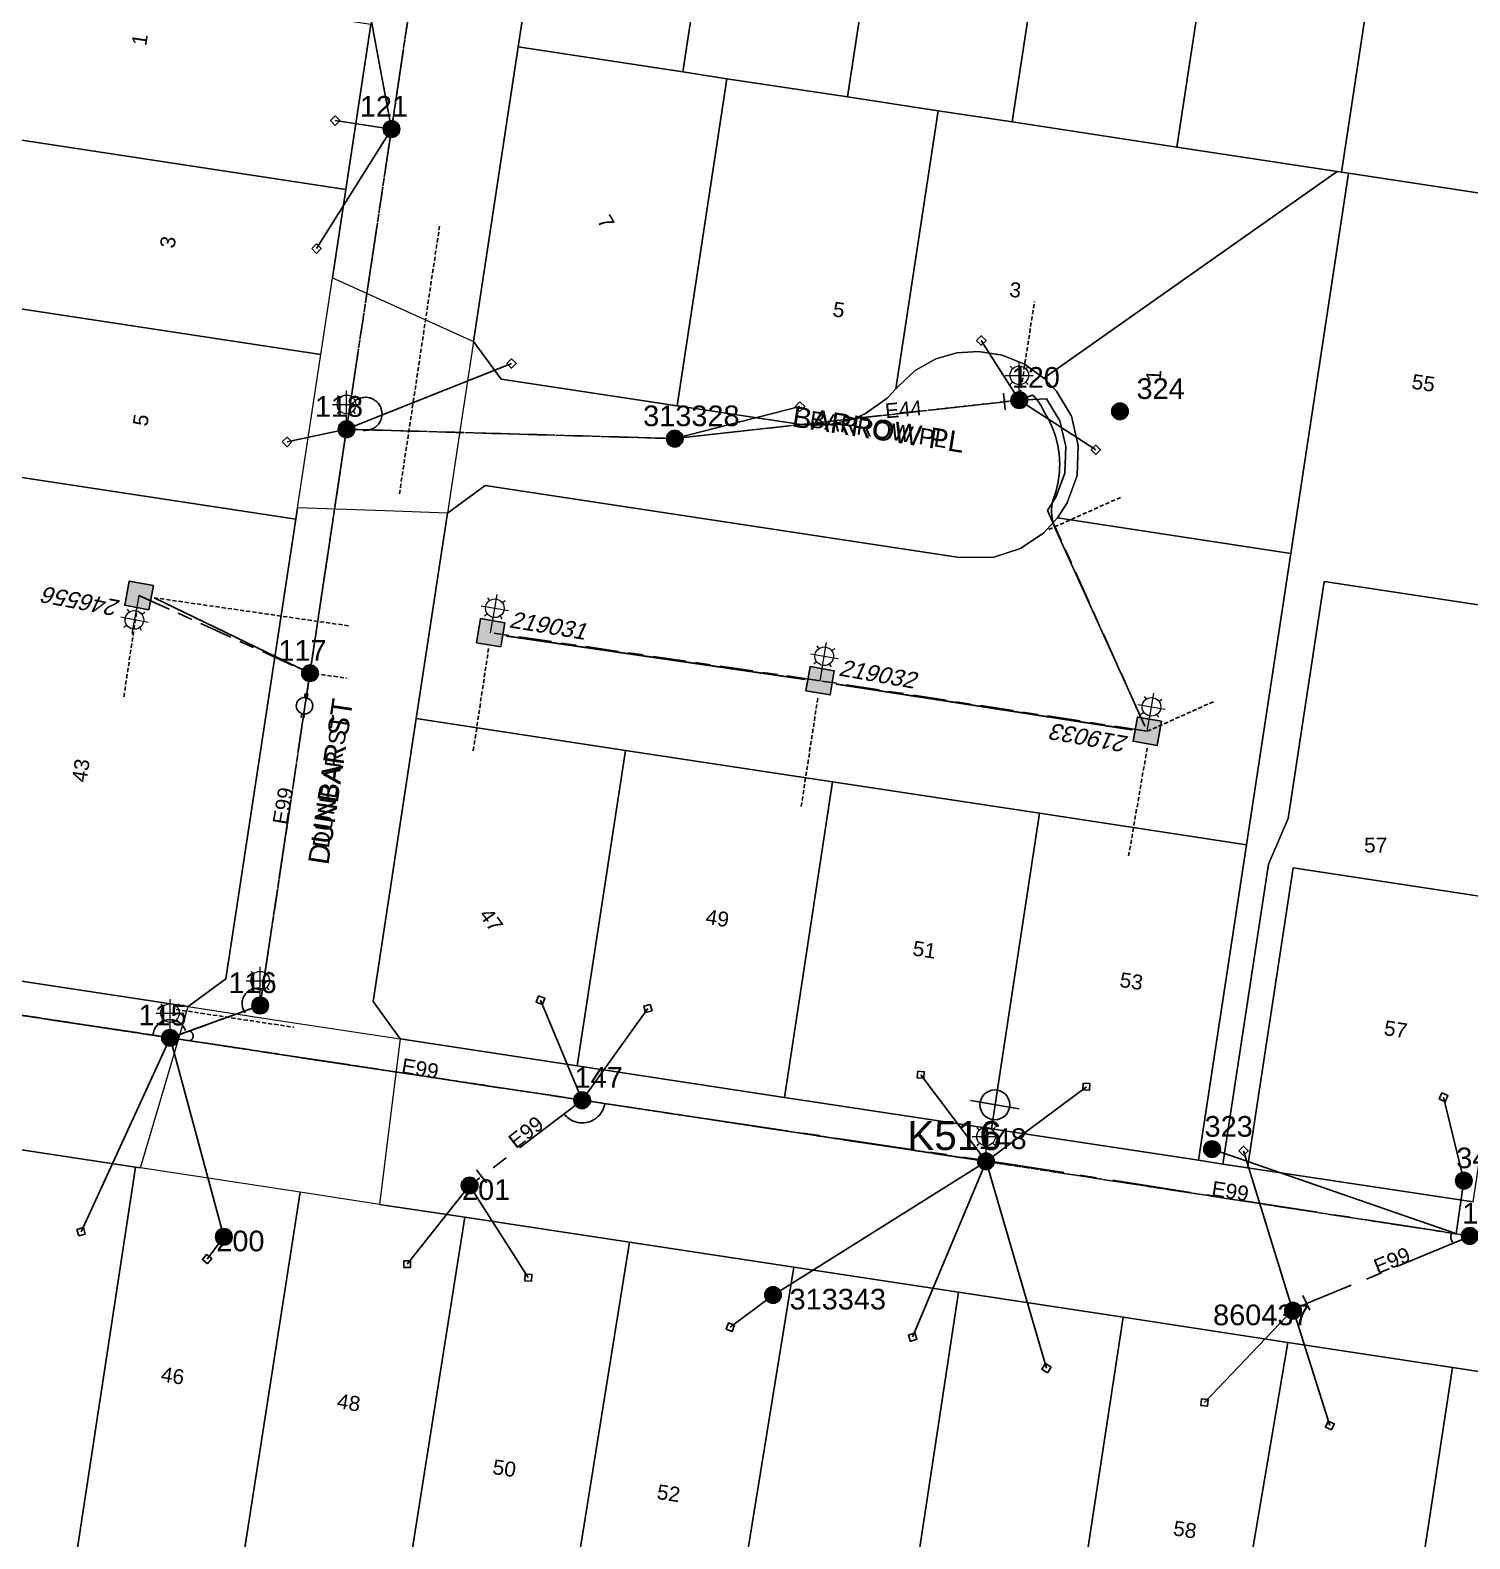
# Model space of a CAD drawing. Header units: metres. Extents: x 277548 to 280124, y 6243677 to 6246862.
# Drawn here: x 278942.4 to 279116.3, y 6245269 to 6245451.4 of the extents above; entities that cross this region are included whole.
import ezdxf
from ezdxf.enums import TextEntityAlignment as Align

# ---------------------------------------------------------------- set-up
doc = ezdxf.new("R2010")
doc.units = ezdxf.units.M
for name, pattern in [('Cable Exist OH', [1, 1, 0]), ('Cable Exist UG', [8.2, 4, -1.2, 1.8, -1.2]), ('DASHED', [0.75, 0.5, -0.25]), ('IECLCENT', [15.5, 9.5, -2, 2, -2])]:
    doc.linetypes.add(name, pattern=pattern)
doc.layers.get('0').update_dxf_attribs({"color": 6})
doc.layers.add('Cadastre Land Parcels_SP_EXT', color=9, linetype='Continuous', lineweight=5)
doc.layers.add('Cadastre Roads_SP_EXT', color=94, linetype='Continuous', lineweight=15)
for name, color, linetype in [('Equip_SP_HV_EXT', 7, 'Continuous'), ('Equip_SP_LV_EXT', 7, 'Continuous'), ('Equip_SP_SL_EXT', 7, 'Continuous'), ('Mains_LV_EXT', 7, 'Continuous'), ('Mains_SL_EXT', 7, 'Continuous'), ('Notes_HV_MISC', 7, 'Continuous'), ('Notes_LV_MISC', 7, 'Continuous'), ('Notes_SP_MISC', 7, 'Continuous'), ('Services_SP_EXT', 7, 'Continuous'), ('SupportsOH_SP_TR_HV_LV_SL_EXT', 7, 'Continuous'), ('SupportsUG_SP_LV_SL_EXT', 7, 'Continuous')]:
    doc.layers.add(name, color=color, linetype=linetype)
doc.layers.add('UNKNOWN_FEATURES', color=1, linetype='DASHED', plot=False)
doc.styles.add('COLUMN_LABEL', font='arial.ttf')
doc.styles.add('HVSW_LABEL', font='arial.ttf')
doc.styles.add('POLE_LABEL', font='arial.ttf')
doc.styles.get("Standard").update_dxf_attribs({"font": 'arial.ttf'})

# ---------------------------------------------------------------- blocks, each defined once
blk = doc.blocks.new('COLUMN_EXT')
blk.add_hatch(color=256).paths.add_polyline_path([(-1.49, 1.48), (-1.49, -1.49), (1.48, -1.49), (1.48, 1.48)])
blk.add_lwpolyline([(-1.49, -1.49), (1.48, -1.49), (1.48, 1.48), (-1.49, 1.48)], close=True)
at = {"style": 'COLUMN_LABEL', "oblique": 15, "flags": 8}
blk.add_attdef('ASSET_NUM', text='', height=2, dxfattribs=at).set_placement((2, 2), align=Align.MIDDLE_LEFT)
at = {"flags": 9}
for tag, style, p in [('STRUCTURE_PLANT_NUMBER', 'POLE_LABEL', (1.81, 0.03)), ('STREET_CODE', 'COLUMN_LABEL', (1.81, -0.2))]:
    blk.add_attdef(tag, text='', height=0.2, dxfattribs=dict(at, style=style)).set_placement(p, align=Align.MIDDLE_LEFT)
for tag, p in [('COLUMN_TYPE', (1.81, -0.4)), ('OWNED_BY', (1.81, -0.6)), ('STATE', (1.81, -0.8)), ('USAGE', (1.81, -1)), ('STREETNAME', (1.81, -1.6)), ('SUBURB', (1.81, -1.8)), ('LEGEND', (1.81, -1.2)), ('LOCATION', (1.81, -1.4)), ('NOTES', (1.81, -2))]:
    blk.add_attdef(tag, text='', height=0.2, dxfattribs=at).set_placement(p, align=Align.MIDDLE_LEFT)
at = {"flags": 1}
blk.add_attdef('Z', (1.81, -2.35), '', height=0.2, dxfattribs=at)
blk = doc.blocks.new('LV_OH_LINKS_OPEN_EXT')
for p, q in [((-0.17, 4.97), (-0.17, 5.46)), ((0.17, 4.97), (0.17, 5.46)), ((-0.17, 3), (-0.17, 2.5)), ((0.17, 3), (0.17, 2.5))]:
    blk.add_line(p, q)
blk.add_lwpolyline([(0, 2.99, 1), (0, 4.98, 1)], format="xyb", close=True)
at = {"flags": 9}
for tag, p in [('ACTUAL_STATUS', (0, 0)), ('CONSTRUCTED_VOLTAGE', (0, -0.2)), ('OPERATING_VOLTAGE', (0, -0.6)), ('ORIENTATION', (0, -0.8)), ('OWNED_BY', (0, -1)), ('STATE', (0, -1.2)), ('SWITCH_TYPE', (0, -1.4)), ('NO_PHASES', (0, -0.4)), ('USAGE', (0, -1.6)), ('LEGEND', (0, -1.8)), ('NOTES', (0, -2))]:
    blk.add_attdef(tag, text='', height=0.2, dxfattribs=at).set_placement(p, align=Align.MIDDLE_LEFT)
at = {"flags": 1}
blk.add_attdef('Z', (0, 0), '', height=0.2, dxfattribs=at)
blk = doc.blocks.new('*U75')
at = {"lineweight": 15}
for p, q in [((-1.46, 5.46), (-1.06, 5.06)), ((0, 1.75), (0, 6.25)), ((1.46, 5.46), (1.06, 5.06)), ((-2.25, 4), (2.25, 4)), ((-1.46, 2.54), (-1.06, 2.94)), ((0, 0), (0, 2.5)), ((1.46, 2.54), (1.06, 2.94))]:
    blk.add_line(p, q, dxfattribs=at)
blk.add_circle((0, 4), 1.5, dxfattribs=at)
for tag, p, height, flags in [('OPERATING_VOLTAGE', (0.98, -1.65), 0.2, 9), ('ORIENTATION', (0.98, -1.85), 0.2, 9), ('OWNED_BY', (0.98, -2.05), 0.2, 9), ('STATE', (0.98, -2.25), 0.2, 9), ('CONSTRUCTED_VOLTAGE', (0.98, -0.65), 0.2, 9), ('CONTROL_TYPE', (0.98, -0.85), 0.2, 9), ('LANTERN_PURPOSE', (0.98, -1.05), 0.2, 9), ('LANTERN_TYPE', (0.98, -1.25), 0.2, 9), ('NO_PHASES', (0.98, -1.45), 0.2, 9), ('USAGE', (0.98, -2.45), 0.2, 9), ('LNUMBER', (2.18, -3.25), 2.5, 8), ('CEXIST', (0.98, -2.65), 0.2, 9), ('CNEW', (0.98, -2.85), 0.2, 9), ('CNUMBER', (0.98, -3.05), 0.2, 9), ('CREMOVE', (0.98, -3.25), 0.2, 9), ('CREPLACE', (0.98, -3.45), 0.2, 9), ('LKINGHEIGHT', (0.98, -3.65), 0.2, 9), ('LBRACKET', (0.98, -3.85), 0.2, 9), ('LBRACKETVOCAB', (0.98, -4.05), 0.2, 9), ('LCATEGORY', (0.98, -4.25), 0.2, 9), ('LCHARGE1', (0.98, -4.45), 0.2, 9), ('LCHARGE1PERCENT', (0.98, -4.65), 0.2, 9), ('LCHARGE2', (0.98, -4.85), 0.2, 9), ('LCHARGE2PERCENT', (0.98, -5.05), 0.2, 9), ('LCHARGE3', (0.98, -5.25), 0.2, 9), ('LCHARGE3PERCENT', (0.98, -5.45), 0.2, 9), ('LEXIST', (0.98, -5.65), 0.2, 9), ('LLAMP', (0.98, -5.85), 0.2, 9), ('LLAMPVOCAB', (0.98, -6.05), 0.2, 9), ('LMAST', (0.98, -6.25), 0.2, 9), ('LMASTVOCAB', (0.98, -6.45), 0.2, 9), ('LNEW', (0.98, -6.65), 0.2, 9), ('LANTNUMBER', (0.98, -6.85), 0.2, 9), ('LOUTREACH', (0.98, -7.25), 0.2, 9), ('LOUTREACHVOCAB', (0.98, -7.45), 0.2, 9), ('STREETNAME', (0.98, -9.25), 0.2, 9), ('SUBURB', (0.98, -9.45), 0.2, 1), ('LRATECODE', (0.98, -7.65), 0.2, 9), ('LREMOVE', (0.98, -7.85), 0.2, 9), ('LREPLACE', (0.98, -8.05), 0.2, 9), ('LTYPE', (0.98, -8.25), 0.2, 9), ('LTYPEVOCAB', (0.98, -8.45), 0.2, 9), ('LEGEND', (0.98, -8.65), 0.2, 9), ('LOCATION', (0.98, -8.85), 0.2, 9), ('NOTES', (0.98, -9.05), 0.2, 9)]:
    blk.add_attdef(tag, p, '', height=height, dxfattribs=dict(flags=flags))
blk = doc.blocks.new('CCP_EXT')
at = {"flags": 9}
for tag, p in [('STATE', (0, -1.8)), ('LIFE_SUPPORT', (0, -1.6)), ('NOTES', (0, -2))]:
    blk.add_attdef(tag, text='', height=0.2, dxfattribs=at).set_placement(p, align=Align.MIDDLE_LEFT)
blk.add_wipeout([(0, 0.57), (0.57, 0), (0, -0.57), (-0.57, 0)])
blk.add_lwpolyline([(-0.57, 0), (0, 0.57), (0.57, 0), (0, -0.57), (-0.57, 0)])
at = {"flags": 1}
blk.add_attdef('Z', (0, 0), '', height=0.2, dxfattribs=at)
at = {"flags": 9}
for tag, p in [('CCP_TYPE', (0, 0)), ('CONSTRUCTED_VOLTAGE', (0, -0.2)), ('OPERATING_VOLTAGE', (0, -0.6)), ('ORIENTATION', (0, -0.8)), ('OWNED_BY', (0, -1)), ('NO_PHASES', (0, -0.4)), ('USAGE', (0, -1.2)), ('LEGEND', (0, -1.4))]:
    blk.add_attdef(tag, text='', height=0.2, dxfattribs=at).set_placement(p, align=Align.MIDDLE_LEFT)
blk = doc.blocks.new('POLE_EXT')
blk.add_hatch(color=256).paths.add_polyline_path([(-1, 0, 1), (1, 0, 1)])
blk.add_lwpolyline([(-1, 0, 1), (1, 0, 1)], format="xyb", close=True)
for tag, height, flags, p in [('pNumber', 2.5, 8, (-17.84, 2.07)), ('OWNED_BY', 0.2, 9, (1.35, -0.4)), ('SPECIAL_USE', 0.2, 9, (1.35, -0.8)), ('STATE', 0.2, 9, (1.35, -1)), ('cLV', 0.2, 9, (1.35, -1.4)), ('hDepth', 0.2, 9, (1.35, -1.6)), ('hDia', 0.2, 9, (1.35, -1.8)), ('PARENT', 0.2, 9, (1.35, -0.6)), ('USAGE', 0.2, 9, (1.35, -1.2)), ('cHV', 0.2, 9, (1.35, -2)), ('cLinedev', 0.2, 9, (1.35, -3.4)), ('LBRACKET', 0.2, 9, (1.35, -2.2)), ('LExisting', 0.2, 9, (1.35, -2.4)), ('LANTNUMBER', 0.2, 9, (1.35, -2.6)), ('LOther', 0.2, 9, (1.35, -2.8)), ('LRemove', 0.2, 9, (1.35, -3)), ('LEGEND', 0.2, 9, (1.35, -3.2)), ('LOCATION', 0.2, 9, (1.35, -3.6)), ('pExisting', 0.2, 9, (1.35, -3.8)), ('pFooting', 0.2, 9, (1.35, -4.4)), ('pNew', 0.2, 9, (1.35, -4.6)), ('pRelocate', 0.2, 9, (1.35, -5)), ('pRemove', 0.2, 9, (1.35, -5.2)), ('pReplace', 0.2, 9, (1.35, -5.4)), ('PFNUMBER', 0.2, 9, (1.35, -4)), ('NEWPFNUMBER', 0.2, 9, (1.35, -4.2)), ('pStay', 0.2, 9, (1.35, -5.6)), ('pType', 0.2, 9, (1.35, -5.8)), ('cspan', 0.2, 9, (1.35, -6)), ('STREETNAME', 0.2, 9, (1.35, -6.2)), ('SUBURB', 0.2, 9, (1.35, -6.4)), ('OPERATED_BY', 0.2, 9, (1.36, -7.01)), ('NOTES', 0.2, 9, (1.35, -6.6)), ('MAINTAINED_BY', 0.2, 9, (1.36, -6.81))]:
    blk.add_attdef(tag, text='', height=height, dxfattribs=dict(flags=flags)).set_placement(p, align=Align.MIDDLE_LEFT)
at = {"style": 'POLE_LABEL'}
for tag, height, flags, p in [('ASSET_NUM', 2.5, 8, (2, 2)), ('STRUCTURE_PLANT_NUMBER', 0.2, 9, (1.35, 0.03)), ('STREET_CODE', 0.2, 9, (1.35, -0.2))]:
    blk.add_attdef(tag, text='', height=height, dxfattribs=dict(at, flags=flags)).set_placement(p, align=Align.MIDDLE_LEFT)
at = {"flags": 1}
blk.add_attdef('Z', (1.35, -7.33), '', height=0.2, dxfattribs=at)
blk = doc.blocks.new('HV_ABS_CLOSED_EXT')
blk.add_line((-3, 6.87), (3, 6.87))
blk.add_circle((0, 6.87), 1.8)
at = {"style": 'HVSW_LABEL'}
for tag, height, flags, p in [('ASSET_NUM', 3.5, 8, (2, 2)), ('STREET_CODE', 0.2, 9, (0, -0.2))]:
    blk.add_attdef(tag, text='', height=height, dxfattribs=dict(at, flags=flags)).set_placement(p, align=Align.MIDDLE_LEFT)
at = {"flags": 1}
blk.add_attdef('Z', (0, 0), '', height=0.2, dxfattribs=at)
at = {"flags": 9}
for tag, p in [('ACTUAL_STATUS', (0, -0.4)), ('CONSTRUCTED_VOLTAGE', (0, -0.6)), ('OPERATING_VOLTAGE', (0, -1)), ('ORIENTATION', (0, -1.2)), ('OWNED_BY', (0, -1.4)), ('STATE', (0, -1.6)), ('SWITCH_TYPE', (0, -1.8)), ('NO_PHASES', (0, -0.8)), ('STREETNAME', (0, -2.6)), ('SUBURB', (0, -2.8)), ('USAGE', (0, -2)), ('LEGEND', (0, -2.2)), ('LOCATION', (0, -2.4)), ('NOTES', (0, -3))]:
    blk.add_attdef(tag, text='', height=0.2, dxfattribs=at).set_placement(p, align=Align.MIDDLE_LEFT)
blk = doc.blocks.new('End Shackle_EXT')
at = {"flags": 9}
for tag, p in [('USAGE', (0, -1.4)), ('NOTES', (0, -1.6))]:
    blk.add_attdef(tag, text='', height=0.2, dxfattribs=at).set_placement(p, align=Align.MIDDLE_LEFT)
blk.add_wipeout([(0, 0.25), (1.81, 0.25), (1.82, -0.25), (0, -0.25)])
blk.add_line((1.81, -1), (1.81, 1))
at = {"flags": 1}
blk.add_attdef('Z', (0, 0), '', height=0.2, dxfattribs=at)
at = {"flags": 9}
for tag, p in [('CONNECTOR_TYPE', (0, 0)), ('CONSTRUCTED_VOLTAGE', (0, -0.2)), ('OPERATING_VOLTAGE', (0, -0.6)), ('ORIENTATION', (0, -0.8)), ('OWNED_BY', (0, -1)), ('STATE', (0, -1.2)), ('NO_PHASES', (0, -0.4))]:
    blk.add_attdef(tag, text='', height=0.2, dxfattribs=at).set_placement(p, align=Align.MIDDLE_LEFT)

msp = doc.modelspace()

# ---------------------------------------------------------------- linework, layer by layer
at = {"layer": 'Cadastre Land Parcels_SP_EXT', "linetype": 'Continuous'}
for points in [[(279028.74902, 6245495.83097), (279012.80498, 6245498.255), (279008.24896, 6245494.90198), (279001.33199, 6245449.41704), (279021.22997, 6245446.392), (279028.74902, 6245495.83097)], [(279048.644, 6245492.80797), (279028.74902, 6245495.83097), (279021.22997, 6245446.392), (279026.54697, 6245445.58296), (279041.12503, 6245443.36899), (279048.644, 6245492.80797)], [(279068.53897, 6245489.78399), (279048.644, 6245492.80797), (279041.12503, 6245443.36899), (279052.08296, 6245441.70198), (279061.02001, 6245440.34502), (279068.53897, 6245489.78399)], [(279088.42998, 6245486.76301), (279068.53897, 6245489.78399), (279061.02001, 6245440.34502), (279080.91499, 6245437.32104), (279088.42998, 6245486.76301)], [(279100.80997, 6245434.29503), (279108.32496, 6245483.73797), (279088.42998, 6245486.76301), (279080.91499, 6245437.32104), (279100.28801, 6245434.374), (279100.80997, 6245434.29503)], [(279109.36101, 6245483.58003), (279108.32496, 6245483.73797), (279100.80997, 6245434.29503), (279101.67501, 6245434.16403), (279120.70601, 6245431.27599), (279128.22003, 6245480.71099), (279109.36101, 6245483.58003)], [(278980.50501, 6245432.192), (278983.538, 6245452.13698), (278963.17503, 6245455.23198), (278942.90499, 6245458.31496), (278935.58098, 6245459.42998), (278932.54799, 6245439.48598), (278980.50501, 6245432.192)], [(279021.22997, 6245446.392), (279001.33199, 6245449.41704), (278995.91799, 6245413.819), (278999.27101, 6245409.26501), (279020.53002, 6245406.03203), (279026.54697, 6245445.58296), (279021.22997, 6245446.392)], [(279041.12503, 6245443.36899), (279026.54697, 6245445.58296), (279020.53002, 6245406.03203), (279035.50602, 6245403.75402), (279038.64404, 6245403.67497), (279041.80299, 6245404.41802), (279043.28998, 6245405.09297), (279045.89703, 6245406.95502), (279046.967, 6245408.08197), (279052.08296, 6245441.70198), (279041.12503, 6245443.36899)], [(279061.02001, 6245440.34502), (279052.08296, 6245441.70198), (279046.967, 6245408.08197), (279047.18297, 6245408.33796), (279049.30199, 6245410.28101), (279051.80798, 6245411.69097), (279054.32696, 6245412.45002), (279056.95398, 6245412.61502), (279059.81401, 6245412.16099), (279062.49499, 6245411.06699), (279064.85798, 6245409.39097), (279100.28801, 6245434.374), (279080.91499, 6245437.32104), (279061.02001, 6245440.34502)], [(278977.47202, 6245412.24897), (278978.88004, 6245421.51003), (278980.50501, 6245432.192), (278932.54799, 6245439.48598), (278929.51403, 6245419.54101), (278977.47202, 6245412.24897)], [(279100.80997, 6245434.29503), (279100.28801, 6245434.374), (279064.85798, 6245409.39097), (279066.36096, 6245407.79904), (279068.17699, 6245404.79803), (279068.99398, 6245401.24997), (279068.86996, 6245397.61199), (279067.66104, 6245394.31798), (279066.49001, 6245392.46803), (279094.68296, 6245388.18399), (279101.67501, 6245434.16403), (279100.80997, 6245434.29503)], [(279120.70601, 6245431.27599), (279101.67501, 6245434.16403), (279094.68296, 6245388.18399), (279089.32602, 6245352.96303), (279083.51498, 6245314.82198), (279086.49099, 6245314.36398), (279092.004, 6245350.62301), (279094.35798, 6245356.13303), (279098.71799, 6245384.808), (279127.48298, 6245380.43501), (279134.88401, 6245429.11997), (279120.70601, 6245431.27599)], [(278977.47202, 6245412.24897), (278929.51403, 6245419.54101), (278926.48299, 6245399.60601), (278974.44, 6245392.31398), (278974.64997, 6245393.694), (278977.47202, 6245412.24897)], [(278974.44, 6245392.31398), (278926.48299, 6245399.60601), (278917.43296, 6245340.08696), (278961.43302, 6245333.391), (278965.98896, 6245336.74304), (278974.44, 6245392.31398)], [(279094.68296, 6245388.18399), (279066.49001, 6245392.46803), (279064.84102, 6245390.65597), (279062.02904, 6245388.78103), (279058.78803, 6245387.72103), (279054.67102, 6245387.69003), (278997.32098, 6245396.41296), (278992.76602, 6245393.06004), (278988.98803, 6245368.22099), (279014.27704, 6245364.37596), (279039.29302, 6245360.572), (279064.30996, 6245356.76699), (279089.32602, 6245352.96303), (279094.68296, 6245388.18399)], [(279086.49099, 6245314.36398), (279089.45596, 6245313.91304), (279094.97004, 6245350.17199), (279122.25104, 6245346.02398), (279126.15799, 6245371.72002), (279127.48298, 6245380.43501), (279098.71799, 6245384.808), (279094.35798, 6245356.13303), (279092.004, 6245350.62301), (279086.49099, 6245314.36398)], [(279014.27704, 6245364.37596), (278988.98803, 6245368.22099), (278983.78701, 6245334.02902), (278987.07996, 6245329.47901), (279008.47297, 6245326.22802), (279014.27704, 6245364.37596)], [(279033.49098, 6245322.42397), (279039.29302, 6245360.572), (279014.27704, 6245364.37596), (279008.47297, 6245326.22802), (279033.49098, 6245322.42397)], [(279058.50704, 6245318.61896), (279064.30996, 6245356.76699), (279039.29302, 6245360.572), (279033.49098, 6245322.42397), (279058.50704, 6245318.61896)], [(279083.51498, 6245314.82198), (279089.32602, 6245352.96303), (279064.30996, 6245356.76699), (279058.50704, 6245318.61896), (279083.51498, 6245314.82198)], [(279122.25104, 6245346.02398), (279094.97004, 6245350.17199), (279089.45596, 6245313.91304), (279116.73502, 6245309.772), (279122.25104, 6245346.02398)], [(278955.082, 6245313.97204), (278935.19002, 6245316.99399), (278926.37902, 6245267.54998), (278927.65304, 6245267.26697), (278947.52302, 6245264.24599), (278955.082, 6245313.97204)], [(278955.671, 6245313.88203), (278955.082, 6245313.97204), (278947.52302, 6245264.24599), (278947.88598, 6245264.24104), (278967.23303, 6245261.24798), (278974.97503, 6245310.94798), (278955.671, 6245313.88203)], [(278994.86701, 6245307.92197), (278984.57096, 6245309.48801), (278974.97503, 6245310.94798), (278967.23303, 6245261.24798), (278967.415, 6245261.22201), (278987.01203, 6245258.24202), (278994.86701, 6245307.92197)], [(279014.75898, 6245304.90002), (278994.86701, 6245307.92197), (278987.01203, 6245258.24202), (278987.30697, 6245258.19803), (279006.79103, 6245255.23403), (279014.75898, 6245304.90002)], [(279034.65096, 6245301.87604), (279014.75898, 6245304.90002), (279006.79103, 6245255.23403), (279007.19798, 6245255.17202), (279026.571, 6245252.22701), (279034.65096, 6245301.87604)], [(279054.54196, 6245298.85197), (279034.65096, 6245301.87604), (279026.571, 6245252.22701), (279027.09004, 6245252.14698), (279046.34903, 6245249.21999), (279046.98299, 6245249.12601), (279054.54196, 6245298.85197)], [(279066.87399, 6245246.103), (279074.43403, 6245295.82799), (279054.54196, 6245298.85197), (279046.98299, 6245249.12601), (279066.129, 6245246.212), (279066.87399, 6245246.103)], [(279085.90799, 6245243.20596), (279094.326, 6245292.80401), (279074.43403, 6245295.82799), (279066.87399, 6245246.103), (279085.90799, 6245243.20596)], [(279114.21798, 6245289.77898), (279094.326, 6245292.80401), (279085.90799, 6245243.20596), (279086.76597, 6245243.07496), (279105.68699, 6245240.19903), (279106.659, 6245240.05301), (279114.21798, 6245289.77898)], [(279126.55098, 6245237.03), (279134.10996, 6245286.755), (279114.21798, 6245289.77898), (279106.659, 6245240.05301), (279125.46599, 6245237.19103), (279126.55098, 6245237.03)]]:
    msp.add_lwpolyline(points, close=True, dxfattribs=at)
at = {"layer": 'Cadastre Roads_SP_EXT', "linetype": 'Continuous'}
for points in [[(279012.80497, 6245498.255), (278997.81798, 6245500.54097), (278987.10296, 6245502.17701), (278990.45602, 6245497.62202), (278986.78003, 6245473.44497), (278983.53797, 6245452.13697), (278980.50502, 6245432.19197), (278978.88002, 6245421.50998), (278988.813, 6245417.02696), (278995.91799, 6245413.81899), (279001.33202, 6245449.41698), (279008.24901, 6245494.90203), (279012.80497, 6245498.255)], [(279020.53004, 6245406.03201), (278999.27096, 6245409.26497), (278995.91799, 6245413.81899), (278994.35198, 6245403.50603), (278992.76601, 6245393.05999), (278997.321, 6245396.41304), (279054.67099, 6245387.69002), (279058.78798, 6245387.72102), (279062.02897, 6245388.78104), (279064.84098, 6245390.65604), (279066.49, 6245392.46798), (279067.66103, 6245394.31799), (279068.87002, 6245397.61197), (279068.994, 6245401.24999), (279068.177, 6245404.79803), (279066.36099, 6245407.79901), (279064.85802, 6245409.39099), (279062.49496, 6245411.06703), (279059.814, 6245412.16096), (279056.95404, 6245412.61503), (279054.32703, 6245412.44998), (279051.80802, 6245411.691), (279049.302, 6245410.28102), (279047.18301, 6245408.33803), (279046.96702, 6245408.08203), (279045.89701, 6245406.95498), (279043.28996, 6245405.09297), (279041.80298, 6245404.41796), (279038.64402, 6245403.67504), (279035.50599, 6245403.75399), (279020.53004, 6245406.03201)], [(278992.76601, 6245393.05999), (278985.21198, 6245393.32402), (278974.65, 6245393.69402), (278974.44001, 6245392.31398), (278965.98897, 6245336.743), (278961.43301, 6245333.391), (278972.12604, 6245331.75999), (278987.08, 6245329.47897), (278983.78699, 6245334.02901), (278988.98802, 6245368.22099), (278992.76601, 6245393.05999)], [(278884.191, 6245345.10202), (278879.24703, 6245345.85297), (278877.37698, 6245335.94003), (278875.51399, 6245326.06798), (278895.40601, 6245323.04404), (278915.29803, 6245320.01904), (278935.19004, 6245316.99403), (278955.08197, 6245313.97203), (278955.67097, 6245313.88196), (278958.56996, 6245323.69997), (278961.43301, 6245333.391), (278917.43299, 6245340.08696), (278884.191, 6245345.10202)]]:
    msp.add_lwpolyline(points, close=True, dxfattribs=at)
msp.add_lwpolyline([(279116.735, 6245309.77204), (279089.45603, 6245313.91296), (279086.49099, 6245314.36402), (279083.515, 6245314.82198), (279058.50699, 6245318.61904), (279033.49103, 6245322.42404), (279008.47304, 6245326.22799), (278987.08, 6245329.47897), (278985.83304, 6245319.54801), (278984.57097, 6245309.48796), (278984.57097, 6245309.48796), (278994.86698, 6245307.92203), (279014.759, 6245304.90003), (279034.65101, 6245301.876), (279054.54197, 6245298.85197), (279074.43399, 6245295.82803), (279094.32601, 6245292.804), (279114.21802, 6245289.779), (279134.11004, 6245286.75497)], dxfattribs=at)
at = {"layer": 'Mains_SL_EXT', "linetype": 'Cable Exist OH'}
for points in [[(278976.16298, 6245373.703), (278980.58102, 6245403.19901)], [(278970.14603, 6245333.53001), (278976.16298, 6245373.703)], [(278850.10771, 6245346.29931), (278914.47346, 6245336.42137), (278959.32233, 6245329.6284)], [(278959.32233, 6245329.6284), (278970.14595, 6245333.52993)]]:
    msp.add_lwpolyline(points, dxfattribs=at)
at = {"layer": 'Mains_SL_EXT', "linetype": 'Cable Exist UG'}
for points in [[(278955.50497, 6245383.09796), (278976.16298, 6245373.703)], [(279037.80604, 6245372.79202), (278997.997, 6245378.59501)], [(279077.34598, 6245366.67697), (279037.80604, 6245372.79202)]]:
    msp.add_lwpolyline(points, dxfattribs=at)
at = {"layer": 'Notes_HV_MISC', "linetype": 'Cable Exist OH'}
msp.add_lwpolyline([(278914.40998, 6245336.4107), (278959.25885, 6245329.61781)], dxfattribs=at)
at = {"layer": 'Notes_HV_MISC', "linetype": 'Continuous'}
msp.add_lwpolyline([(278961.10998, 6245330.51535, 0.810465952), (278957.19533, 6245329.89867)], format="xyb", dxfattribs=at)
at = {"layer": 'Notes_LV_MISC', "linetype": 'IECLCENT'}
for points in [[(278986.01598, 6245439.48799), (278994.75604, 6245497.84304)], [(278980.58102, 6245403.19901), (278976.16298, 6245373.703)], [(278980.58102, 6245403.19893), (279020.25201, 6245402.06939)], [(278976.16298, 6245373.703), (278970.14603, 6245333.53001)], [(278914.40982, 6245336.41061), (278959.25885, 6245329.61773)], [(278959.25885, 6245329.61773), (278970.14595, 6245333.52993)], [(278959.25885, 6245329.61773), (279009.05085, 6245322.07468)], [(279009.05076, 6245322.07477), (279057.75477, 6245314.80332), (279057.87548, 6245314.7848)]]:
    msp.add_lwpolyline(points, dxfattribs=at)
for points in [[(278982.57804, 6245403.08297, 2.577901132), (278980.87698, 6245405.17703)], [(278970.44305, 6245335.50902, 0.751053919), (278968.34998, 6245332.65104)], [(278961.59648, 6245329.26361, 0.933081434), (278961.4184, 6245330.43562)], [(279006.88074, 6245320.40261, 0.651392227), (279011.78908, 6245321.64462)], [(279114.14807, 6245306.00794, 0.37387008), (279114.42714, 6245304.73716)]]:
    msp.add_lwpolyline(points, format="xyb", dxfattribs=at)
at = {"layer": 'Notes_SP_MISC', "linetype": 'IECLCENT', "ltscale": 0.5, "const_width": 0.2, "flags": 128}
for points in [[(279064.87061, 6245405.32863, 0.097904704), (279063.49856, 6245407.3395)], [(279065.9572, 6245394.64451, 0.241999911), (279064.87056, 6245405.32868)], [(279066.13362, 6245391.38512, -0.15638368), (279065.94609, 6245394.62435)]]:
    msp.add_lwpolyline(points, format="xyb", dxfattribs=at)
for points in [[(279076.45741, 6245368.62483), (279066.13362, 6245391.38512)], [(278957.32795, 6245382.82218), (278976.16404, 6245373.70356)], [(278999.87879, 6245378.2037), (279036.03005, 6245372.94895)], [(279039.74294, 6245372.38926), (279075.53842, 6245366.85669)]]:
    msp.add_lwpolyline(points, dxfattribs=at)
at = {"layer": 'Services_SP_EXT'}
msp.add_lwpolyline([(278982.16897, 6245460.34215), (278986.01596, 6245439.48799)], dxfattribs=at)
at = {"layer": 'UNKNOWN_FEATURES'}
for points in [[(278986.9783, 6245395.38124), (278991.85975, 6245427.97401)], [(279065.44945, 6245391.07839), (279074.357, 6245395.07151)], [(278957.32793, 6245382.82217), (278981.06488, 6245379.40164)], [(278955.18862, 6245380.9878), (278953.64494, 6245370.68084)], [(278997.74964, 6245376.69958), (278995.87768, 6245364.16933)], [(278976.05574, 6245373.75596), (278980.56095, 6245373.10679)], [(279037.53039, 6245370.67409), (279035.51171, 6245357.47416)], [(279077.34589, 6245366.67711), (279085.45584, 6245370.31267)], [(279077.33312, 6245364.64526), (279075.09011, 6245351.6155)], [(278959.98839, 6245333.05046), (278974.2107, 6245330.89622)]]:
    msp.add_lwpolyline(points, dxfattribs=at)

# ---------------------------------------------------------------- block references
at = {"layer": 'Equip_SP_LV_EXT', "rotation": 170.4345722187042}
msp.add_blockref('LV_OH_LINKS_OPEN_EXT', (278976.16301, 6245373.70302), dxfattribs=at)
at = {"layer": 'Equip_SP_SL_EXT', "xscale": 0.75, "yscale": 0.75, "zscale": 0.75}
for p in [(279061.87387, 6245406.71507), (278980.581, 6245403.19902), (278970.14599, 6245333.53004), (278959.25882, 6245329.61783), (279057.85956, 6245314.68234)]:
    msp.add_blockref('*U75', p, dxfattribs=at)
for p, rotation in [((278955.50504, 6245383.098), 169.3673013177081), ((278997.99699, 6245378.59501), 350.3617221594456), ((279037.80603, 6245372.79204), 350.3617221594456), ((279077.34601, 6245366.67699), 350.3617221594456)]:
    msp.add_blockref('*U75', p, dxfattribs=dict(at, rotation=rotation))
at = {"layer": 'SupportsOH_SP_TR_HV_LV_SL_EXT'}
ref = msp.add_blockref('POLE_EXT', (278986.01602, 6245439.48797), dxfattribs=at)
ref.add_attrib('ASSET_NUM', '121', dxfattribs={"layer": '0', "height": 2.5, "rotation": 359.9816675, "style": 'POLE_LABEL'}).set_placement((278988.01602, 6245440.23797), align=Align.BOTTOM_RIGHT)
ref = msp.add_blockref('POLE_EXT', (279074.04298, 6245405.35901), dxfattribs=at)
ref.add_attrib('ASSET_NUM', '324', dxfattribs={"layer": '0', "height": 2.5, "style": 'POLE_LABEL'}).set_placement((279076.04298, 6245406.10901), align=Align.BOTTOM_LEFT)
ref = msp.add_blockref('POLE_EXT', (278980.58103, 6245403.19899), dxfattribs=at)
ref.add_attrib('ASSET_NUM', '118', dxfattribs={"layer": '0', "height": 2.5, "style": 'POLE_LABEL'}).set_placement((278982.58103, 6245403.94899), align=Align.BOTTOM_RIGHT)
ref = msp.add_blockref('POLE_EXT', (279020.25198, 6245402.06944), dxfattribs=at)
ref.add_attrib('ASSET_NUM', '313328', dxfattribs={"layer": '0', "height": 2.5, "style": 'POLE_LABEL'}).set_placement((279022.25198, 6245402.81944), align=Align.BOTTOM_CENTER)
ref = msp.add_blockref('POLE_EXT', (278976.16301, 6245373.70296), dxfattribs=at)
ref.add_attrib('ASSET_NUM', '117', dxfattribs={"layer": '0', "height": 2.5, "style": 'POLE_LABEL'}).set_placement((278978.16301, 6245374.45296), align=Align.BOTTOM_RIGHT)
ref = msp.add_blockref('POLE_EXT', (278970.14597, 6245333.53001), dxfattribs=at)
ref.add_attrib('ASSET_NUM', '116', dxfattribs={"layer": '0', "height": 2.5, "rotation": 0.0580561, "style": 'POLE_LABEL'}).set_placement((278972.14597, 6245334.28001), align=Align.BOTTOM_RIGHT)
ref = msp.add_blockref('POLE_EXT', (278959.25881, 6245329.61783), dxfattribs=at)
ref.add_attrib('ASSET_NUM', '115', dxfattribs={"layer": '0', "height": 2.5, "rotation": 359.9380443, "style": 'POLE_LABEL'}).set_placement((278961.25881, 6245330.36783), align=Align.BOTTOM_RIGHT)
ref = msp.add_blockref('POLE_EXT', (279009.05075, 6245322.07473), dxfattribs=at)
ref.add_attrib('ASSET_NUM', '147', dxfattribs={"layer": '0', "height": 2.5, "style": 'POLE_LABEL'}).set_placement((279011.05075, 6245322.82473), align=Align.BOTTOM_CENTER)
ref = msp.add_blockref('POLE_EXT', (279057.85954, 6245314.68237), dxfattribs=at)
ref.add_attrib('ASSET_NUM', '148', dxfattribs={"layer": '0', "height": 2.5, "style": 'POLE_LABEL'}).set_placement((279059.85954, 6245315.43237), align=Align.BOTTOM_CENTER)
ref = msp.add_blockref('POLE_EXT', (279115.59702, 6245312.35417), dxfattribs=at)
ref.add_attrib('ASSET_NUM', '349', dxfattribs={"layer": '0', "height": 2.5, "style": 'POLE_LABEL'}).set_placement((279117.59702, 6245313.10417), align=Align.BOTTOM_CENTER)
ref = msp.add_blockref('POLE_EXT', (279116.31928, 6245305.66704), dxfattribs=at)
ref.add_attrib('ASSET_NUM', '149', dxfattribs={"layer": '0', "height": 2.5, "style": 'POLE_LABEL'}).set_placement((279118.31928, 6245306.41704), align=Align.BOTTOM_CENTER)
ref = msp.add_blockref('POLE_EXT', (279032.12088, 6245298.52672), dxfattribs=at)
ref.add_attrib('ASSET_NUM', '313343', dxfattribs={"layer": '0', "height": 2.5, "style": 'POLE_LABEL'}).set_placement((279034.12088, 6245299.27672), align=Align.TOP_LEFT)
at = {"layer": 'SupportsUG_SP_LV_SL_EXT'}
ref = msp.add_blockref('COLUMN_EXT', (278955.50503, 6245383.09802), dxfattribs=dict(at, rotation=169.3673013177081))
ref.add_attrib('ASSET_NUM', '246556', dxfattribs={"layer": '0', "height": 2, "rotation": 169.3673013, "style": 'COLUMN_LABEL', "oblique": 15}).set_placement((278953.17035, 6245381.50138), align=Align.MIDDLE_LEFT)
ref = msp.add_blockref('COLUMN_EXT', (278997.99702, 6245378.595), dxfattribs=dict(at, rotation=350.5862124803188))
ref.add_attrib('ASSET_NUM', '219031', dxfattribs={"layer": '0', "height": 2, "rotation": 350.5862125, "style": 'COLUMN_LABEL', "oblique": 15}).set_placement((279000.29721, 6245380.24093), align=Align.MIDDLE_LEFT)
ref = msp.add_blockref('COLUMN_EXT', (279037.80602, 6245372.79198), dxfattribs=dict(at, rotation=350.0869115928509))
ref.add_attrib('ASSET_NUM', '219032', dxfattribs={"layer": '0', "height": 2, "rotation": 350.0869116, "style": 'COLUMN_LABEL', "oblique": 15}).set_placement((279040.12047, 6245374.41781), align=Align.MIDDLE_LEFT)
ref = msp.add_blockref('COLUMN_EXT', (279077.34598, 6245366.67703), dxfattribs=dict(at, rotation=170.0144616945925))
ref.add_attrib('ASSET_NUM', '219033', dxfattribs={"layer": '0', "height": 2, "rotation": 170.0144617, "style": 'COLUMN_LABEL', "oblique": 15}).set_placement((279075.02948, 6245365.05413), align=Align.MIDDLE_LEFT)

# ---------------------------------------------------------------- texts
at = {"layer": 'Cadastre Land Parcels_SP_EXT'}
for s, rotation, p in [('1', 81.48201, (278956.37534, 6245449.46533)), ('7', 300.527649, (279010.8047, 6245428.41804)), ('3', 81.481987, (278959.78384, 6245424.99558)), ('3', 354.469818, (279060.61648, 6245419.21678)), ('5', 351.207275, (279039.23923, 6245416.86631)), ('1', 87.329735, (279078.98792, 6245408.96846)), ('55', 351.386688, (279109.1995, 6245408.11831)), ('5', 81.481934, (278956.51182, 6245403.48079)), ('43', 81.481949, (278949.15559, 6245360.42821)), ('47', 305.924103, (278996.521, 6245344.46661)), ('49', 351.386902, (279023.88353, 6245343.39997)), ('51', 351.386932, (279048.90026, 6245339.59548)), ('53', 351.386993, (279073.91452, 6245335.79274)), ('57', 351.386871, (279105.85301, 6245329.97028)), ('46', 351.469604, (278958.06167, 6245288.08946)), ('48', 351.46936, (278979.34548, 6245284.84503)), ('50', 351.469452, (278998.14717, 6245276.89922)), ('52', 351.469513, (279017.99398, 6245273.88182)), ('58', 351.469482, (279080.38548, 6245269.48529))]:
    msp.add_text(s, height=1.8, rotation=rotation, dxfattribs=at).set_placement(p)
msp.add_text('57', height=1.8, dxfattribs=at).set_placement((279103.54321, 6245352.02133))
at = {"layer": 'Cadastre Roads_SP_EXT'}
msp.add_text('DUNBAR ST', height=2.5, rotation=81.481873, dxfattribs=at).set_placement((278978.64709, 6245360.60154), align=Align.MIDDLE_CENTER)
at = {"layer": 'Mains_LV_EXT'}
for s, rotation, p in [('E44', 5.3079556, (279045.74399, 6245404.51001)), ('E99', 80.3979471, (278973.40901, 6245355.307)), ('E99', 350.266684, (278987.12883, 6245325.39573)), ('E99', 37.6971411, (279001.04156, 6245316.13363)), ('E99', 351.1326576, (279085.02678, 6245310.54893)), ('E99', 22.3727567, (279105.18905, 6245301.02342))]:
    msp.add_text(s, height=1.8, rotation=rotation, dxfattribs=at).set_placement(p)
at = {"layer": 'Notes_HV_MISC'}
msp.add_text('DUNBAR ST', height=2.5, rotation=81.481873, dxfattribs=at).set_placement((278978.64709, 6245360.60154), align=Align.MIDDLE_CENTER)
at = {"layer": 'Notes_LV_MISC'}
msp.add_text('DUNBAR ST', height=2, rotation=81.481873, dxfattribs=at).set_placement((278978.64709, 6245360.60154), align=Align.MIDDLE_CENTER)

# ---------------------------------------------------------------- next in the draw order: block references
at = {"layer": 'Services_SP_EXT'}
for p in [(278979.2011, 6245440.5109), (278976.94231, 6245425.03139), (279057.28945, 6245413.93315), (279000.52197, 6245411.13525), (279035.3739, 6245405.93003), (278973.39015, 6245401.65683), (279071.1419, 6245400.71085), (279085.17735, 6245316.16229), (279088.97764, 6245315.94988)]:
    msp.add_blockref('CCP_EXT', p, dxfattribs=at)
for p, rotation in [((279004.02794, 6245334.17231), 296.4821234157117), ((279017.00021, 6245333.16336), 240.8038477156791), ((279049.96308, 6245325.16456), 309.586941204606), ((279069.98202, 6245323.69649), 222.0873119490556), ((279113.14642, 6245322.43419), 290.8385080491728), ((278948.50665, 6245306.17251), 61.43404603363365), ((278963.73671, 6245302.86797), 96.45856963367314), ((278987.89203, 6245302.25302), 44.92525923162867), ((279002.55124, 6245300.63003), 131.6245028850814), ((279026.95768, 6245294.63649), 24.58476168108544), ((279048.99168, 6245293.4286), 63.27893379184871), ((279065.15659, 6245289.67882), 103.2526338269962), ((279084.26128, 6245285.54019), 39.53384265209564), ((279099.40561, 6245282.74453), 112.0942321148997)]:
    msp.add_blockref('CCP_EXT', p, dxfattribs=dict(at, rotation=rotation))

# ---------------------------------------------------------------- next in the draw order: block references
for p in [(278979.2011, 6245440.5109), (278976.94231, 6245425.03139), (279057.28945, 6245413.93315), (279000.52197, 6245411.13525), (279035.3739, 6245405.93003), (278973.39015, 6245401.65683), (279071.1419, 6245400.71085), (279085.17735, 6245316.16229), (279088.97764, 6245315.94988)]:
    msp.add_blockref('CCP_EXT', p, dxfattribs=at)
for p, rotation in [((279004.02794, 6245334.17231), 296.4821234157117), ((279017.00021, 6245333.16336), 240.8038477156791), ((279049.96308, 6245325.16456), 309.586941204606), ((279069.98202, 6245323.69649), 222.0873119490556), ((279113.14642, 6245322.43419), 290.8385080491728), ((278948.50665, 6245306.17251), 61.43404603363365), ((278963.73671, 6245302.86797), 96.45856963367314), ((278987.89203, 6245302.25302), 44.92525923162867), ((279002.55124, 6245300.63003), 131.6245028850814), ((279026.95768, 6245294.63649), 24.58476168108544), ((279048.99168, 6245293.4286), 63.27893379184871), ((279065.15659, 6245289.67882), 103.2526338269962), ((279084.26128, 6245285.54019), 39.53384265209564), ((279099.40561, 6245282.74453), 112.0942321148997)]:
    msp.add_blockref('CCP_EXT', p, dxfattribs=dict(at, rotation=rotation))

# ---------------------------------------------------------------- next in the draw order: linework, layer by layer
at = {"layer": 'Mains_SL_EXT', "linetype": 'Cable Exist OH'}
for points in [[(278980.58102, 6245403.19901), (278986.01598, 6245439.48799), (278994.75604, 6245497.84304)], [(278959.32233, 6245329.6284), (279009.11424, 6245322.08544), (279057.95364, 6245314.66786)]]:
    msp.add_lwpolyline(points, dxfattribs=at)
at = {"layer": 'Notes_HV_MISC', "linetype": 'Cable Exist OH'}
for points in [[(278959.25885, 6245329.61781), (278970.14595, 6245333.52993), (278976.55604, 6245376.32092), (278980.58102, 6245403.19893), (278986.0159, 6245439.4879), (278994.75596, 6245497.84296), (278997.88364, 6245516.76034), (279036.91599, 6245510.64904)], [(278959.25885, 6245329.61781), (279057.8955, 6245314.70673)]]:
    msp.add_lwpolyline(points, dxfattribs=at)
at = {"layer": 'Notes_LV_MISC', "linetype": 'IECLCENT'}
for points in [[(278980.58102, 6245403.19901), (278986.01598, 6245439.48799)], [(279057.87548, 6245314.7848), (279116.3192, 6245305.66695)]]:
    msp.add_lwpolyline(points, dxfattribs=at)
at = {"layer": 'Services_SP_EXT'}
for points in [[(278976.94235, 6245425.03141), (278986.01596, 6245439.48799)], [(278979.20112, 6245440.51092), (278986.01596, 6245439.48799)], [(279057.28947, 6245413.9332), (279061.87379, 6245406.71505)], [(279000.52197, 6245411.13522), (278980.581, 6245403.19901)], [(279071.14196, 6245400.7108), (279061.87379, 6245406.71505)], [(279035.37391, 6245405.93003), (279020.25202, 6245402.06942)], [(278973.39009, 6245401.65681), (278980.581, 6245403.19901)], [(279009.05081, 6245322.07468), (279004.02796, 6245334.17231)], [(279009.05081, 6245322.07468), (279017.00023, 6245333.16334)], [(278959.2589, 6245329.61781), (278948.50668, 6245306.17243)], [(278959.2589, 6245329.61781), (278965.75625, 6245305.55887), (278963.73673, 6245302.86797)], [(279057.85958, 6245314.68241), (279049.96307, 6245325.16457)], [(279057.85958, 6245314.68241), (279069.98205, 6245323.69655)], [(279114.66745, 6245305.92139), (279115.59709, 6245312.3542), (279113.14643, 6245322.43421)], [(279114.50106, 6245306.01335), (279085.17745, 6245316.16239)], [(279088.97768, 6245315.9499), (279094.94878, 6245296.62481)], [(279057.85941, 6245314.68241), (279032.1438, 6245298.51757), (279026.95772, 6245294.63644)], [(279057.85941, 6245314.68241), (279048.99173, 6245293.4286)], [(279057.85941, 6245314.68241), (279065.15657, 6245289.6788)], [(278995.45251, 6245311.76323), (278987.89203, 6245302.253)], [(278995.45251, 6245311.76323), (279002.55121, 6245300.62997)], [(279094.97146, 6245296.78954), (279084.26127, 6245285.54023)], [(279094.97146, 6245296.78954), (279099.40559, 6245282.74449)]]:
    msp.add_lwpolyline(points, dxfattribs=at)

# ---------------------------------------------------------------- next in the draw order: block references
at = {"layer": 'Equip_SP_HV_EXT'}
ref = msp.add_blockref('HV_ABS_CLOSED_EXT', (279057.76866, 6245314.74903), dxfattribs=dict(at, rotation=350.3177045189365))
ref.add_attrib('ASSET_NUM', 'K516', dxfattribs={"layer": '0', "height": 3.5, "style": 'HVSW_LABEL'}).set_placement((279059.76866, 6245314.99903), align=Align.BOTTOM_RIGHT)
at = {"layer": 'SupportsOH_SP_TR_HV_LV_SL_EXT'}
ref = msp.add_blockref('POLE_EXT', (279085.17726, 6245316.16228), dxfattribs=at)
ref.add_attrib('ASSET_NUM', '323', dxfattribs={"layer": '0', "height": 2.5, "style": 'POLE_LABEL'}).set_placement((279087.17726, 6245316.91228), align=Align.BOTTOM_CENTER)
ref = msp.add_blockref('POLE_EXT', (278965.75632, 6245305.5588), dxfattribs=at)
ref.add_attrib('ASSET_NUM', '200', dxfattribs={"layer": '0', "height": 2.5, "style": 'POLE_LABEL'}).set_placement((278967.75632, 6245306.3088), align=Align.TOP_CENTER)

# ---------------------------------------------------------------- next in the draw order: texts
at = {"layer": 'Cadastre Roads_SP_EXT'}
msp.add_text('BARROW PL', height=2.5, rotation=351.207367, dxfattribs=at).set_placement((279044.86294, 6245403.17194), align=Align.MIDDLE_CENTER)
at = {"layer": 'Notes_HV_MISC'}
msp.add_text('BARROW PL', height=2.5, rotation=351.207367, dxfattribs=at).set_placement((279044.86294, 6245403.17194), align=Align.MIDDLE_CENTER)
at = {"layer": 'Notes_LV_MISC'}
msp.add_text('BARROW PL', height=2, rotation=351.207367, dxfattribs=at).set_placement((279044.86294, 6245403.17194), align=Align.MIDDLE_CENTER)

# ---------------------------------------------------------------- next in the draw order: block references
at = {"layer": 'Mains_LV_EXT'}
for p, rotation in [((279061.87381, 6245406.71505), 185.2354856958525), ((278995.45266, 6245311.76329), 37.6164749100203), ((279094.93592, 6245296.80314), 25.38029421131728)]:
    msp.add_blockref('End Shackle_EXT', p, dxfattribs=dict(at, rotation=rotation))

# ---------------------------------------------------------------- next in the draw order: linework, layer by layer
at = {"layer": 'Mains_SL_EXT', "linetype": 'Cable Exist OH'}
for points in [[(278980.58102, 6245403.19893), (279020.25201, 6245402.06939), (279061.87393, 6245406.71507)], [(279057.85954, 6245314.68237), (279116.31928, 6245305.66704), (279182.92825, 6245295.60558)]]:
    msp.add_lwpolyline(points, dxfattribs=at)
at = {"layer": 'Mains_SL_EXT', "linetype": 'Cable Exist UG'}
msp.add_lwpolyline([(279061.87393, 6245406.71507), (279065.16051, 6245406.88566), (279066.76919, 6245404.22703), (279067.48815, 6245401.10477), (279067.37904, 6245397.90319), (279066.3079, 6245394.98505), (279065.29256, 6245393.3808), (279077.34598, 6245366.67705)], dxfattribs=at)
at = {"layer": 'Notes_HV_MISC', "linetype": 'Cable Exist OH'}
msp.add_lwpolyline([(279057.85954, 6245314.68237), (279116.31937, 6245305.66704), (279182.95712, 6245295.58581), (279250.64674, 6245285.3119), (279292.66638, 6245279.10034)], dxfattribs=at)
at = {"layer": 'Notes_LV_MISC', "linetype": 'IECLCENT'}
for points in [[(279020.25201, 6245402.06939), (279061.87393, 6245406.71507)], [(279009.05076, 6245322.07477), (278995.45265, 6245311.76332)], [(279116.30152, 6245305.59738), (279094.93597, 6245296.80302)]]:
    msp.add_lwpolyline(points, dxfattribs=at)
at = {"layer": 'Notes_SP_MISC', "linetype": 'IECLCENT', "ltscale": 0.5, "const_width": 0.2, "flags": 128}
msp.add_lwpolyline([(279063.49856, 6245407.3395), (279061.8739, 6245406.71496)], dxfattribs=at)
at = {"layer": 'UNKNOWN_FEATURES'}
msp.add_lwpolyline([(279061.87383, 6245406.71498), (279063.72044, 6245418.65337)], dxfattribs=at)

# ---------------------------------------------------------------- next in the draw order: block references
at = {"layer": 'SupportsOH_SP_TR_HV_LV_SL_EXT'}
ref = msp.add_blockref('POLE_EXT', (279061.87379, 6245406.71498), dxfattribs=at)
ref.add_attrib('ASSET_NUM', '120', dxfattribs={"layer": '0', "height": 2.5, "style": 'POLE_LABEL'}).set_placement((279063.87379, 6245407.46498), align=Align.BOTTOM_CENTER)
ref = msp.add_blockref('POLE_EXT', (278995.45265, 6245311.76328), dxfattribs=at)
ref.add_attrib('ASSET_NUM', '201', dxfattribs={"layer": '0', "height": 2.5, "style": 'POLE_LABEL'}).set_placement((278997.45265, 6245312.51328), align=Align.TOP_CENTER)
ref = msp.add_blockref('POLE_EXT', (279094.94882, 6245296.62484), dxfattribs=at)
ref.add_attrib('ASSET_NUM', '860437', dxfattribs={"layer": '0', "height": 2.5, "rotation": 0.0259622, "style": 'POLE_LABEL'}).set_placement((279096.94882, 6245297.37484), align=Align.TOP_RIGHT)

doc.saveas('drawing.dxf')
